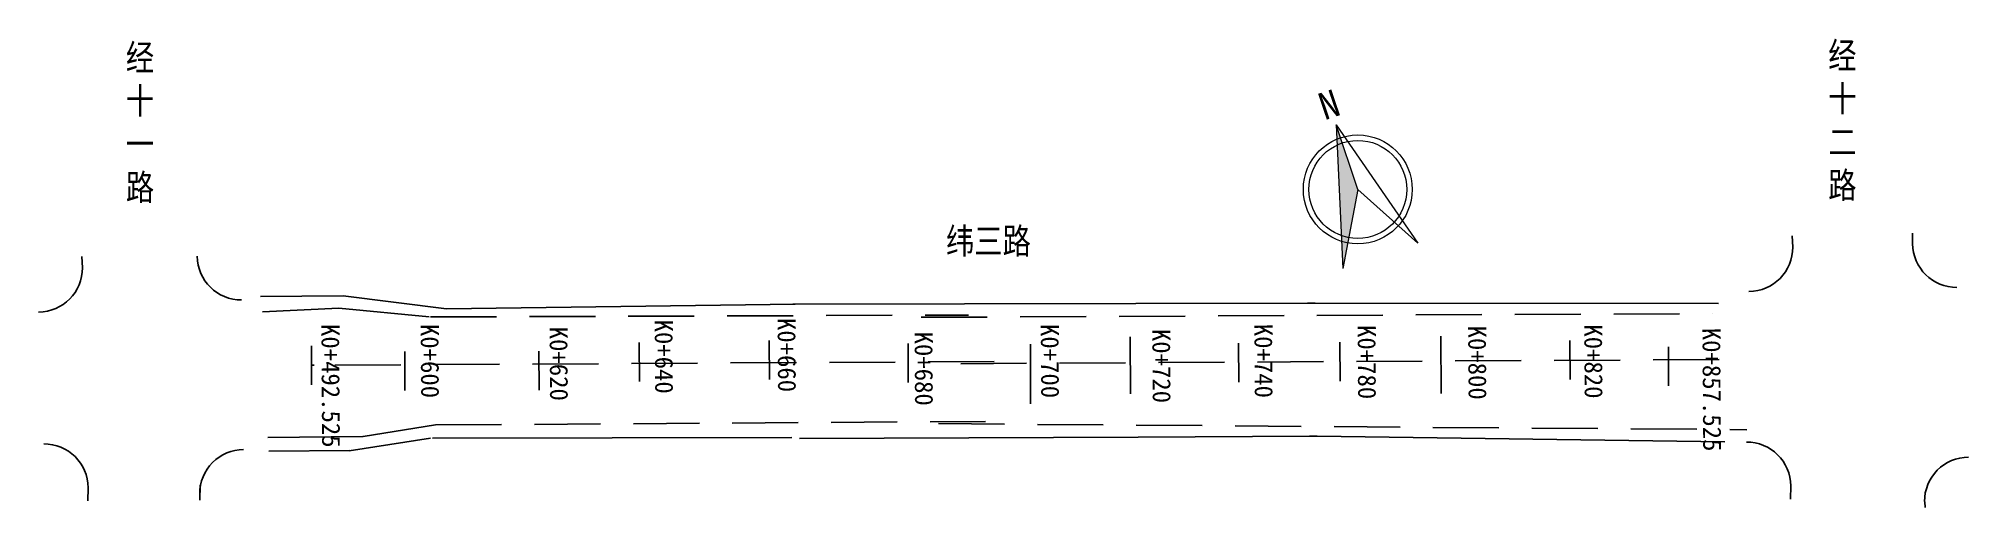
# Model space of a CAD drawing. Header units: millimetres. Extents: x 525138 to 525881, y 3090236 to 3090417.
import ezdxf
from ezdxf.enums import TextEntityAlignment as Align

# ---------------------------------------------------------------- set-up
doc = ezdxf.new("R2010")
doc.units = ezdxf.units.MM
doc.linetypes.add('DASHEDX2', pattern=[38.1, 25.4, -12.7])
doc.layers.add('中心线', color=4, linetype='DASHEDX2')
doc.layers.add('道路红线', color=1, linetype='Continuous')
doc.layers.add('综合标注', color=9, linetype='Continuous', lineweight=9)
doc.layers.get('0').off()
doc.styles.add('Dim_ZB', font='txt', dxfattribs={"width": 0.8})
doc.styles.get("Standard").update_dxf_attribs({"font": ''})
doc.styles.add('TXT', font='txt')
doc.styles.get('Standard').set_extended_font_data('SimSun')

# ---------------------------------------------------------------- blocks, each defined once
blk = doc.blocks.new('Compass1')
at = {"color": 7}
for p, q in [((0, 12.5), (-7.25, -12.86)), ((0, 12.5), (7.26, -12.9)), ((0, 0), (0, 12.5)), ((0, 0), (-7.25, -12.86)), ((7.26, -12.9), (0, 0))]:
    blk.add_line(p, q, dxfattribs=at)
for radius in [10, 9]:
    blk.add_circle((0, 0), radius, dxfattribs=at)
blk.add_solid([(-7.25, -12.86), (0, 12.5), (0, 0)], dxfattribs=at)
blk.add_text('N', height=5, dxfattribs=at).set_placement((-0.01, 13.97), align=Align.CENTER)

msp = doc.modelspace()

# ---------------------------------------------------------------- linework, layer by layer
at = {"layer": '中心线', "color": 0}
for p, q in [((525288.71, 3090309.58), (525495.92, 3090310.3)), ((525477.77, 3090309.43), (525782.57, 3090310.88)), ((525519.76, 3090299.07), (525519.88, 3090276.07)), ((525558.22, 3090301.92), (525558.34, 3090279.9)), ((525677.82, 3090302.11), (525677.94, 3090280.1)), ((525251.85, 3090290.99), (525511.09, 3090292.44)), ((525492.94, 3090291.57), (525796.23, 3090293.26)), ((525242.85, 3090290.94), (525243.85, 3090290.95)), ((525290.67, 3090267.95), (525502.51, 3090269.33)), ((525484.36, 3090268.47), (525795.7, 3090266.13))]:
    msp.add_line(p, q, dxfattribs=at)
at = {"layer": '中心线', "color": 0, "linetype": 'ByBlock'}
for p, q in [((525369.11, 3090299.69), (525369.19, 3090284.69)), ((525419.22, 3090300.44), (525419.31, 3090285.44)), ((525472.68, 3090299.29), (525472.76, 3090284.29)), ((525599.95, 3090299.41), (525600.03, 3090284.41)), ((525639.02, 3090299.89), (525639.1, 3090284.89)), ((525727.55, 3090300.46), (525727.63, 3090285.46)), ((525242.81, 3090298.44), (525242.89, 3090283.44)), ((525278.76, 3090296.27), (525278.84, 3090281.27)), ((525330.5, 3090296.4), (525330.59, 3090281.4)), ((525765.54, 3090298.07), (525765.63, 3090283.07))]:
    msp.add_line(p, q, dxfattribs=at)
at = {"layer": '道路红线', "color": 0, "linetype": 'ByBlock'}
for p, q in [((525813.18, 3090340.79), (525813.45, 3090336.49)), ((525859.54, 3090341.8), (525859.59, 3090337.76)), ((525154.39, 3090332.85), (525154.66, 3090328.55)), ((525294.89, 3090312.71), (525429.22, 3090314.48)), ((525428.29, 3090314.53), (525626.51, 3090314.82)), ((525629.51, 3090314.83), (525784.89, 3090314.73)), ((525289.52, 3090262.93), (525427.89, 3090263.17)), ((525430.9, 3090262.73), (525561.33, 3090263.31)), ((525561.33, 3090263.31), (525627.27, 3090263.68)), ((525156.84, 3090243.79), (525156.73, 3090238.72)), ((525199.93, 3090244.7), (525199.82, 3090239.01)), ((525812.66, 3090244.49), (525812.55, 3090239.42)), ((525864.39, 3090236.19), (525864.28, 3090238.39))]:
    msp.add_line(p, q, dxfattribs=at)
at = {"layer": '道路红线', "color": 0, "linetype": 'ByBlock', "lineweight": -3}
for p, q in [((525626.51, 3090314.82), (525629.51, 3090314.83)), ((525627.27, 3090263.68), (525630.27, 3090263.7)), ((525630.27, 3090263.7), (525787.21, 3090261.5))]:
    msp.add_line(p, q, dxfattribs=at)
at = {"layer": '道路红线', "color": 0, "linetype": 'ByBlock'}
for points in [[(525294.89, 3090312.71), (525255.13, 3090317.71), (525223.21, 3090317.47)], [(525288.22, 3090309.58), (525253.42, 3090313), (525224.01, 3090311.54)], [(525262.7, 3090263.45), (525226.02, 3090263.07)], [(525288.76, 3090262.93), (525257.33, 3090257.95)], [(525290.67, 3090267.95), (525262.73, 3090263.55)], [(525257.63, 3090258.08), (525226.47, 3090257.89)]]:
    msp.add_lwpolyline(points, dxfattribs=at)
for centre, start, end in [((525796.45, 3090336.4), 270.31957, 0.31957), ((525876.59, 3090337.94), 180.61941, 270.31957), ((525137.66, 3090328.46), 270.31957, 0.31957), ((525215.86, 3090333.13), 180.61941, 270.31957), ((525139.84, 3090243.69), 0.31957, 90.31957), ((525216.83, 3090241.52), 90.31957, 180.31957), ((525795.66, 3090244.39), 0.31957, 90.31957), ((525881.18, 3090238.55), 90.31957, 180.31957)]:
    msp.add_arc(centre, 17, start, end, dxfattribs=at)

# ---------------------------------------------------------------- block references
at = {"layer": '综合标注', "color": 0, "xscale": 2.097218504047416, "yscale": 2.097218504045508, "zscale": 2.097218504047416, "rotation": 18.69966672496517}
msp.add_blockref('Compass1', (525645.9, 3090358.71), dxfattribs=at)

# ---------------------------------------------------------------- texts
at = {"layer": '中心线', "color": 0, "attachment_point": 1, "rotation": 270.38953, "style": 'TXT'}
for s, insert, char_height in [('K0+492.525', (525253.66, 3090306.88), 7), ('{\\H2.8x;K0+600}', (525291.93, 3090306.91), 2.5), ('K0+640', (525382.07, 3090308.58), 7), ('K0+660', (525429.4, 3090309.21), 7), ('K0+700', (525530.77, 3090306.89), 7), ('K0+740', (525613.03, 3090306.96), 7), ('K0+620', (525341.58, 3090305.84), 7), ('K0+680', (525482.18, 3090303.95), 7), ('K0+720', (525573.72, 3090304.99), 7), ('K0+780', (525652.83, 3090306.48), 7), ('K0+800', (525695.38, 3090306.27), 7), ('K0+820', (525740.1, 3090306.74), 7), ('K0+857.525', (525785.64, 3090305.42), 7)]:
    msp.add_mtext_dynamic_manual_height_columns(s, width=24.5418, gutter_width=12.5, heights=[0], dxfattribs=dict(at, insert=insert, char_height=char_height))
at = {"layer": '道路红线', "color": 0, "linetype": 'ByBlock', "char_height": 10, "attachment_point": 1, "style": 'Dim_ZB'}
for s, width, heights, insert in [('{\\fSimSun|b0|i0|c134|p2;经十一路}', 12.4346, [76.42], (525171.36, 3090414.56)), ('{\\fSimSun|b0|i0|c134|p2;经十二路}', 12.4346, [0], (525827.09, 3090415.36)), ('{\\fSimSun|b0|i0|c134|p2;纬三路}', 104.8709, [17.45], (525487.26, 3090343.83))]:
    msp.add_mtext_dynamic_manual_height_columns(s, width=width, gutter_width=12.5, heights=heights, dxfattribs=dict(at, insert=insert))

doc.saveas('drawing.dxf')
